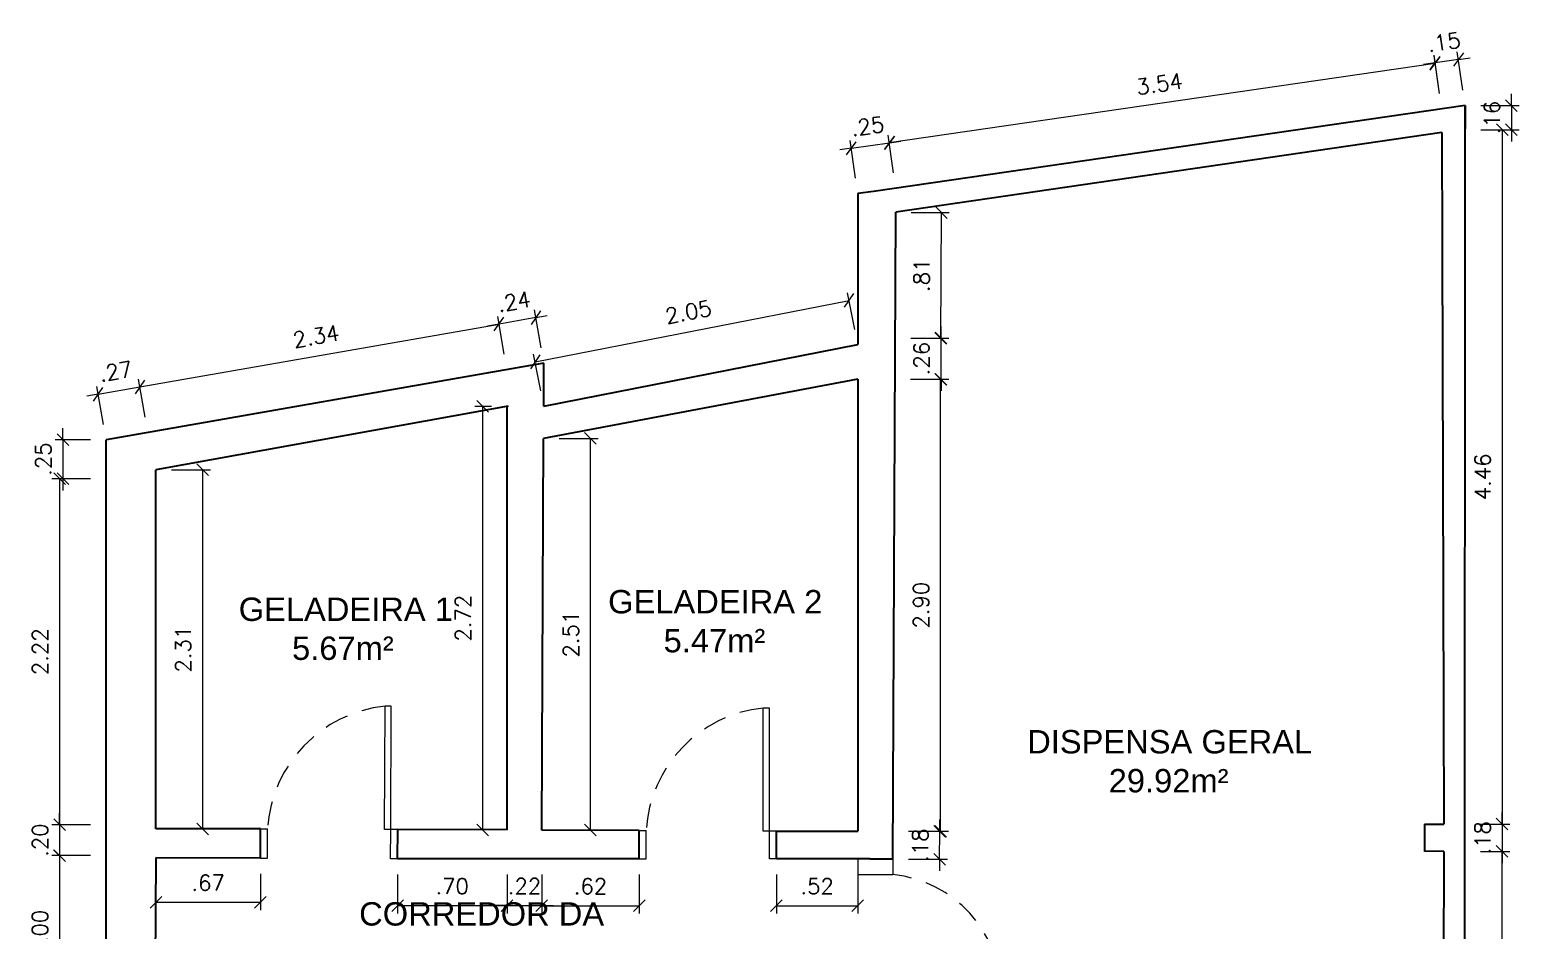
# Model space of a CAD drawing. Header units: centimetres. Extents: x 459.1 to 510, y 305.5 to 323.6.
# Drawn here: x 500.19 to 509.74, y 317.78 to 323.56 of the extents above; entities that cross this region are included whole.
import ezdxf

# ---------------------------------------------------------------- set-up
doc = ezdxf.new("R2010")
doc.units = ezdxf.units.CM
doc.header["$LTSCALE"] = 0.8
doc.linetypes.add('HIDDEN', pattern=[9.525, 6.35, -3.175])
for name, color, linetype, lineweight in [('ARQ-ALVENARIA', 1, 'Continuous', 30), ('ARQ-COTAS', 30, 'Continuous', 9), ('ARQ-ESQ-TRACEJADA', 2, 'HIDDEN', 9), ('ARQ-ESQUADRIA', 2, 'Continuous', 15), ('ARQ-TEXTO4', 4, 'Continuous', 30)]:
    doc.layers.add(name, color=color, linetype=linetype, lineweight=lineweight)
doc.styles.add('arial', font='arial.ttf')
doc.styles.add('Romans_Anot', font='romans.shx')
doc.dimstyles.new('Escala 1-50', dxfattribs={"dimscale": 0.5, "dimtxt": 0.2, "dimasz": 0.15, "dimexe": 0.1, "dimexo": 0.2, "dimgap": 0.15, "dimtad": 1, "dimzin": 4, "dimdsep": 46, "dimtxsty": 'Romans_Anot', "dimblk": 'OBLIQUE', "dimcen": 0.25, "dimclrd": 256, "dimclre": 256, "dimclrt": 2, "dimadec": 0, "dimazin": 0, "dimtfac": 1, "dimtix": 1, "dimtmove": 2, "dimatfit": 3, "dimfxl": 1, "dimtfillclr": 256, "dimlwd": -1, "dimlwe": -1, "dimarcsym": 0})

# ---------------------------------------------------------------- blocks, each defined once
blk = doc.blocks.new('_Oblique')
at = {"color": 0, "linetype": 'ByBlock', "lineweight": -2}
blk.add_line((-0.5, -0.5), (0.5, 0.5), dxfattribs=at)
blk = doc.blocks.new('*D103')
at = {"layer": 'ARQ-COTAS', "ltscale": 0.03, "transparency": 16777216}
for p, q in [((503.4316, 321.4245), (505.4461, 321.8186)), ((505.4824, 321.6331), (505.4365, 321.8676)), ((503.4679, 321.239), (503.422, 321.4736))]:
    blk.add_line(p, q, dxfattribs=at)
at = {"layer": 'Defpoints', "color": 0, "lineweight": 5, "ltscale": 0.03, "transparency": 16777216}
for p in [(505.4461, 321.8186), (505.5016, 321.5349), (503.4871, 321.1409)]:
    blk.add_point(p, dxfattribs=at)
at = {"layer": 'ARQ-COTAS', "ltscale": 0.03, "transparency": 16777216, "xscale": 0.075, "yscale": 0.075, "zscale": 0.075}
for p, rotation in [((505.4461, 321.8186), 11.06693407436805), ((503.4316, 321.4245), 191.0669340743681)]:
    blk.add_blockref('_Oblique', p, dxfattribs=dict(at, rotation=rotation))
at = {"layer": 'ARQ-COTAS', "color": 2, "ltscale": 0.03, "transparency": 16777216, "insert": (504.4149, 321.7442), "char_height": 0.1, "attachment_point": 5, "rotation": 11.06693, "style": 'Romans_Anot'}
blk.add_mtext('2.05', dxfattribs=at)
blk = doc.blocks.new('*D244')
at = {"layer": 'ARQ-COTAS', "ltscale": 0.03, "transparency": 16777216}
for p, q in [((509.6943, 323.0697), (509.6943, 323.1447)), ((509.4973, 323.0697), (509.7443, 323.0697)), ((509.6943, 323.0697), (509.6943, 322.9147)), ((509.4973, 322.9147), (509.7443, 322.9147)), ((509.6943, 322.9147), (509.6943, 322.8397))]:
    blk.add_line(p, q, dxfattribs=at)
at = {"layer": 'Defpoints', "color": 0, "lineweight": 5, "ltscale": 0.03, "transparency": 16777216}
for p in [(509.3973, 323.0697), (509.3973, 322.9147), (509.6943, 322.9147)]:
    blk.add_point(p, dxfattribs=at)
at = {"layer": 'ARQ-COTAS', "ltscale": 0.03, "transparency": 16777216, "xscale": 0.075, "yscale": 0.075, "zscale": 0.075}
for p, rotation in [((509.6943, 323.0697), 270), ((509.6943, 322.9147), 90)]:
    blk.add_blockref('_Oblique', p, dxfattribs=dict(at, rotation=rotation))
at = {"layer": 'ARQ-COTAS', "color": 2, "ltscale": 0.03, "transparency": 16777216, "insert": (509.5693, 322.9922), "char_height": 0.1, "attachment_point": 5, "rotation": 90, "style": 'Romans_Anot'}
blk.add_mtext('.16', dxfattribs=at)
blk = doc.blocks.new('*D247')
at = {"layer": 'ARQ-COTAS', "ltscale": 0.03, "transparency": 16777216}
for p, q in [((509.4958, 318.2825), (509.6843, 318.2824)), ((509.633, 314.1537), (509.6343, 318.2824)), ((509.4945, 314.1538), (509.683, 314.1537))]:
    blk.add_line(p, q, dxfattribs=at)
at = {"layer": 'Defpoints', "color": 0, "lineweight": 5, "ltscale": 0.03, "transparency": 16777216}
for p in [(509.3958, 318.2825), (509.6343, 318.2824), (509.3945, 314.1538)]:
    blk.add_point(p, dxfattribs=at)
at = {"layer": 'ARQ-COTAS', "ltscale": 0.03, "transparency": 16777216, "xscale": 0.075, "yscale": 0.075, "zscale": 0.075}
for p, rotation in [((509.6343, 318.2824), 89.98130791832868), ((509.633, 314.1537), 269.9813079183287)]:
    blk.add_blockref('_Oblique', p, dxfattribs=dict(at, rotation=rotation))
at = {"layer": 'ARQ-COTAS', "color": 2, "ltscale": 0.03, "transparency": 16777216, "insert": (509.5086, 316.2181), "char_height": 0.1, "attachment_point": 5, "rotation": 89.98131, "style": 'Romans_Anot'}
blk.add_mtext('4.13', dxfattribs=at)
blk = doc.blocks.new('*D249')
at = {"layer": 'ARQ-COTAS', "ltscale": 0.03, "transparency": 16777216}
for p, q in [((509.4959, 318.4579), (509.6844, 318.4578)), ((509.6344, 318.4578), (509.6343, 318.2824)), ((509.6344, 318.4578), (509.6344, 318.5328)), ((509.4958, 318.2825), (509.6843, 318.2824)), ((509.6343, 318.2824), (509.6343, 318.2074))]:
    blk.add_line(p, q, dxfattribs=at)
at = {"layer": 'Defpoints', "color": 0, "lineweight": 5, "ltscale": 0.03, "transparency": 16777216}
for p in [(509.3959, 318.4579), (509.3958, 318.2825), (509.6343, 318.2824)]:
    blk.add_point(p, dxfattribs=at)
at = {"layer": 'ARQ-COTAS', "ltscale": 0.03, "transparency": 16777216, "xscale": 0.075, "yscale": 0.075, "zscale": 0.075}
for p, rotation in [((509.6344, 318.4578), 269.981307918324), ((509.6343, 318.2824), 89.98130791832405)]:
    blk.add_blockref('_Oblique', p, dxfattribs=dict(at, rotation=rotation))
at = {"layer": 'ARQ-COTAS', "color": 2, "ltscale": 0.03, "transparency": 16777216, "insert": (509.5093, 318.3702), "char_height": 0.1, "attachment_point": 5, "rotation": 89.98131, "style": 'Romans_Anot'}
blk.add_mtext('.18', dxfattribs=at)
blk = doc.blocks.new('*D250')
at = {"layer": 'ARQ-COTAS', "ltscale": 0.03, "transparency": 16777216}
for p, q in [((509.4973, 322.9147), (509.6858, 322.9146)), ((509.6358, 322.9146), (509.6344, 318.4578)), ((509.4959, 318.4579), (509.6844, 318.4578))]:
    blk.add_line(p, q, dxfattribs=at)
at = {"layer": 'Defpoints', "color": 0, "lineweight": 5, "ltscale": 0.03, "transparency": 16777216}
for p in [(509.3973, 322.9147), (509.3959, 318.4579), (509.6344, 318.4578)]:
    blk.add_point(p, dxfattribs=at)
at = {"layer": 'ARQ-COTAS', "ltscale": 0.03, "transparency": 16777216, "xscale": 0.075, "yscale": 0.075, "zscale": 0.075}
for p, rotation in [((509.6358, 322.9146), 89.9813079183284), ((509.6344, 318.4578), 269.9813079183284)]:
    blk.add_blockref('_Oblique', p, dxfattribs=dict(at, rotation=rotation))
at = {"layer": 'ARQ-COTAS', "color": 2, "ltscale": 0.03, "transparency": 16777216, "insert": (509.5101, 320.6863), "char_height": 0.1, "attachment_point": 5, "rotation": 89.98131, "style": 'Romans_Anot'}
blk.add_mtext('4.46', dxfattribs=at)
blk = doc.blocks.new('*D251')
at = {"layer": 'ARQ-COTAS', "ltscale": 0.03, "transparency": 16777216}
for p, q in [((500.5805, 320.9241), (500.3523, 320.9241)), ((500.4023, 320.9241), (500.4023, 320.9991)), ((500.4023, 320.9241), (500.4023, 320.6747)), ((500.5805, 320.6747), (500.3523, 320.6747)), ((500.4023, 320.6747), (500.4023, 320.5997))]:
    blk.add_line(p, q, dxfattribs=at)
at = {"layer": 'Defpoints', "color": 0, "lineweight": 5, "ltscale": 0.03, "transparency": 16777216}
for p in [(500.6805, 320.9241), (500.4023, 320.6747), (500.6805, 320.6747)]:
    blk.add_point(p, dxfattribs=at)
at = {"layer": 'ARQ-COTAS', "ltscale": 0.03, "transparency": 16777216, "xscale": 0.075, "yscale": 0.075, "zscale": 0.075}
for p, rotation in [((500.4023, 320.9241), 270), ((500.4023, 320.6747), 90)]:
    blk.add_blockref('_Oblique', p, dxfattribs=dict(at, rotation=rotation))
at = {"layer": 'ARQ-COTAS', "color": 2, "ltscale": 0.03, "transparency": 16777216, "insert": (500.2773, 320.7994), "char_height": 0.1, "attachment_point": 5, "rotation": 90, "style": 'Romans_Anot'}
blk.add_mtext('.25', dxfattribs=at)
blk = doc.blocks.new('*D252')
at = {"layer": 'ARQ-COTAS', "ltscale": 0.03, "transparency": 16777216}
for p, q in [((500.5805, 320.6747), (500.3313, 320.6747)), ((500.3813, 320.6747), (500.3813, 318.4537)), ((500.5805, 318.4537), (500.3313, 318.4537))]:
    blk.add_line(p, q, dxfattribs=at)
at = {"layer": 'Defpoints', "color": 0, "lineweight": 5, "ltscale": 0.03, "transparency": 16777216}
for p in [(500.6805, 320.6747), (500.3813, 318.4537), (500.6805, 318.4537)]:
    blk.add_point(p, dxfattribs=at)
at = {"layer": 'ARQ-COTAS', "ltscale": 0.03, "transparency": 16777216, "xscale": 0.075, "yscale": 0.075, "zscale": 0.075}
for p, rotation in [((500.3813, 320.6747), 90), ((500.3813, 318.4537), 270)]:
    blk.add_blockref('_Oblique', p, dxfattribs=dict(at, rotation=rotation))
at = {"layer": 'ARQ-COTAS', "color": 2, "ltscale": 0.03, "transparency": 16777216, "insert": (500.2563, 319.5642), "char_height": 0.1, "attachment_point": 5, "rotation": 90, "style": 'Romans_Anot'}
blk.add_mtext('2.22', dxfattribs=at)
blk = doc.blocks.new('*D253')
at = {"layer": 'ARQ-COTAS', "ltscale": 0.03, "transparency": 16777216}
for p, q in [((500.5805, 318.4537), (500.3311, 318.4537)), ((500.3811, 318.4537), (500.3811, 318.5287)), ((500.3811, 318.4537), (500.3811, 318.2559)), ((500.5805, 318.2559), (500.3311, 318.2559)), ((500.3811, 318.2559), (500.3811, 318.1809))]:
    blk.add_line(p, q, dxfattribs=at)
at = {"layer": 'Defpoints', "color": 0, "lineweight": 5, "ltscale": 0.03, "transparency": 16777216}
for p in [(500.6805, 318.4537), (500.3811, 318.2559), (500.6805, 318.2559)]:
    blk.add_point(p, dxfattribs=at)
at = {"layer": 'ARQ-COTAS', "ltscale": 0.03, "transparency": 16777216, "xscale": 0.075, "yscale": 0.075, "zscale": 0.075}
for p, rotation in [((500.3811, 318.4537), 270), ((500.3811, 318.2559), 90)]:
    blk.add_blockref('_Oblique', p, dxfattribs=dict(at, rotation=rotation))
at = {"layer": 'ARQ-COTAS', "color": 2, "ltscale": 0.03, "transparency": 16777216, "insert": (500.2561, 318.3548), "char_height": 0.1, "attachment_point": 5, "rotation": 90, "style": 'Romans_Anot'}
blk.add_mtext('.20', dxfattribs=at)
blk = doc.blocks.new('*D255')
at = {"layer": 'ARQ-COTAS', "ltscale": 0.03, "transparency": 16777216}
for p, q in [((500.5805, 318.2559), (500.3308, 318.2559)), ((500.3808, 318.2559), (500.3808, 317.2607)), ((500.5805, 317.2607), (500.3308, 317.2607))]:
    blk.add_line(p, q, dxfattribs=at)
at = {"layer": 'Defpoints', "color": 0, "lineweight": 5, "ltscale": 0.03, "transparency": 16777216}
for p in [(500.6805, 318.2559), (500.3808, 317.2607), (500.6805, 317.2607)]:
    blk.add_point(p, dxfattribs=at)
at = {"layer": 'ARQ-COTAS', "ltscale": 0.03, "transparency": 16777216, "xscale": 0.075, "yscale": 0.075, "zscale": 0.075}
for p, rotation in [((500.3808, 318.2559), 90), ((500.3808, 317.2607), 270)]:
    blk.add_blockref('_Oblique', p, dxfattribs=dict(at, rotation=rotation))
at = {"layer": 'ARQ-COTAS', "color": 2, "ltscale": 0.03, "transparency": 16777216, "insert": (500.2558, 317.7583), "char_height": 0.1, "attachment_point": 5, "rotation": 90, "style": 'Romans_Anot'}
blk.add_mtext('1.00', dxfattribs=at)
blk = doc.blocks.new('*D352')
at = {"layer": 'ARQ-COTAS', "ltscale": 0.03, "transparency": 16777216}
for p, q in [((509.383, 323.1687), (509.3473, 323.414)), ((509.2051, 323.3428), (509.1309, 323.332)), ((509.2336, 323.147), (509.1979, 323.3923)), ((509.3545, 323.3645), (509.2051, 323.3428)), ((509.3545, 323.3645), (509.4287, 323.3753))]:
    blk.add_line(p, q, dxfattribs=at)
at = {"layer": 'Defpoints', "color": 0, "lineweight": 5, "ltscale": 0.03, "transparency": 16777216}
for p in [(509.2051, 323.3428), (509.248, 323.048), (509.3973, 323.0697)]:
    blk.add_point(p, dxfattribs=at)
at = {"layer": 'ARQ-COTAS', "ltscale": 0.03, "transparency": 16777216, "xscale": 0.075, "yscale": 0.075, "zscale": 0.075}
for p, rotation in [((509.2051, 323.3428), 8.270805247534375), ((509.3545, 323.3645), 188.2708052475344)]:
    blk.add_blockref('_Oblique', p, dxfattribs=dict(at, rotation=rotation))
at = {"layer": 'ARQ-COTAS', "color": 2, "ltscale": 0.03, "transparency": 16777216, "insert": (509.2618, 323.4774), "char_height": 0.1, "attachment_point": 5, "rotation": 8.27081, "style": 'Romans_Anot'}
blk.add_mtext('.15', dxfattribs=at)
blk = doc.blocks.new('*D353')
at = {"layer": 'ARQ-COTAS', "ltscale": 0.03, "transparency": 16777216}
for p, q in [((509.2057, 323.339), (505.7033, 322.8299)), ((509.2336, 323.147), (509.1985, 323.3885)), ((505.7312, 322.6378), (505.6961, 322.8794))]:
    blk.add_line(p, q, dxfattribs=at)
at = {"layer": 'Defpoints', "color": 0, "lineweight": 5, "ltscale": 0.03, "transparency": 16777216}
for p in [(509.248, 323.048), (505.7033, 322.8299), (505.7456, 322.5389)]:
    blk.add_point(p, dxfattribs=at)
at = {"layer": 'ARQ-COTAS', "ltscale": 0.03, "transparency": 16777216, "xscale": 0.075, "yscale": 0.075, "zscale": 0.075}
for p, rotation in [((509.2057, 323.339), 8.270805247525763), ((505.7033, 322.8299), 188.2708052475257)]:
    blk.add_blockref('_Oblique', p, dxfattribs=dict(at, rotation=rotation))
at = {"layer": 'ARQ-COTAS', "color": 2, "ltscale": 0.03, "transparency": 16777216, "insert": (507.4365, 323.2082), "char_height": 0.1, "attachment_point": 5, "rotation": 8.27081, "style": 'Romans_Anot'}
blk.add_mtext('3.54', dxfattribs=at)
blk = doc.blocks.new('*D354')
at = {"layer": 'ARQ-COTAS', "ltscale": 0.03, "transparency": 16777216}
for p, q in [((505.4875, 322.6032), (505.4532, 322.8448)), ((505.7315, 322.6379), (505.6972, 322.8795)), ((505.7042, 322.83), (505.7785, 322.8405)), ((505.4602, 322.7953), (505.386, 322.7847)), ((505.4602, 322.7953), (505.7042, 322.83))]:
    blk.add_line(p, q, dxfattribs=at)
at = {"layer": 'Defpoints', "color": 0, "lineweight": 5, "ltscale": 0.03, "transparency": 16777216}
for p in [(505.7042, 322.83), (505.5016, 322.5042), (505.7456, 322.5389)]:
    blk.add_point(p, dxfattribs=at)
at = {"layer": 'ARQ-COTAS', "ltscale": 0.03, "transparency": 16777216, "xscale": 0.075, "yscale": 0.075, "zscale": 0.075}
for p, rotation in [((505.4602, 322.7953), 8.086613503468163), ((505.7042, 322.83), 188.0866135034681)]:
    blk.add_blockref('_Oblique', p, dxfattribs=dict(at, rotation=rotation))
at = {"layer": 'ARQ-COTAS', "color": 2, "ltscale": 0.03, "transparency": 16777216, "insert": (505.5646, 322.9364), "char_height": 0.1, "attachment_point": 5, "rotation": 8.08661, "style": 'Romans_Anot'}
blk.add_mtext('.25', dxfattribs=at)
blk = doc.blocks.new('*D355')
at = {"layer": 'ARQ-COTAS', "ltscale": 0.03, "transparency": 16777216}
for p, q in [((503.2342, 321.4731), (503.1916, 321.7163)), ((503.4358, 321.7084), (503.2002, 321.6671)), ((503.4698, 321.5144), (503.4272, 321.7576)), ((503.4358, 321.7084), (503.5097, 321.7213)), ((503.2002, 321.6671), (503.1263, 321.6541))]:
    blk.add_line(p, q, dxfattribs=at)
at = {"layer": 'Defpoints', "color": 0, "lineweight": 5, "ltscale": 0.03, "transparency": 16777216}
for p in [(503.2002, 321.6671), (503.4871, 321.4159), (503.2514, 321.3746)]:
    blk.add_point(p, dxfattribs=at)
at = {"layer": 'ARQ-COTAS', "ltscale": 0.03, "transparency": 16777216, "xscale": 0.075, "yscale": 0.075, "zscale": 0.075}
for p, rotation in [((503.2002, 321.6671), 9.938119561839702), ((503.4358, 321.7084), 189.9381195618397)]:
    blk.add_blockref('_Oblique', p, dxfattribs=dict(at, rotation=rotation))
at = {"layer": 'ARQ-COTAS', "color": 2, "ltscale": 0.03, "transparency": 16777216, "insert": (503.2964, 321.8109), "char_height": 0.1, "attachment_point": 5, "rotation": 9.93812, "style": 'Romans_Anot'}
blk.add_mtext('.24', dxfattribs=at)
blk = doc.blocks.new('*D357')
at = {"layer": 'ARQ-COTAS', "ltscale": 0.03, "transparency": 16777216}
for p, q in [((503.2342, 321.4731), (503.1916, 321.7163)), ((500.8965, 321.2635), (503.2002, 321.6671)), ((500.9305, 321.0695), (500.8879, 321.3127))]:
    blk.add_line(p, q, dxfattribs=at)
at = {"layer": 'Defpoints', "color": 0, "lineweight": 5, "ltscale": 0.03, "transparency": 16777216}
for p in [(503.2002, 321.6671), (503.2514, 321.3746), (500.9478, 320.971)]:
    blk.add_point(p, dxfattribs=at)
at = {"layer": 'ARQ-COTAS', "ltscale": 0.03, "transparency": 16777216, "xscale": 0.075, "yscale": 0.075, "zscale": 0.075}
for p, rotation in [((503.2002, 321.6671), 9.938119561856164), ((500.8965, 321.2635), 189.9381195618562)]:
    blk.add_blockref('_Oblique', p, dxfattribs=dict(at, rotation=rotation))
at = {"layer": 'ARQ-COTAS', "color": 2, "ltscale": 0.03, "transparency": 16777216, "insert": (502.0268, 321.5884), "char_height": 0.1, "attachment_point": 5, "rotation": 9.93812, "style": 'Romans_Anot'}
blk.add_mtext('2.34', dxfattribs=at)
blk = doc.blocks.new('*D358')
at = {"layer": 'ARQ-COTAS', "ltscale": 0.03, "transparency": 16777216}
for p, q in [((500.9305, 321.0695), (500.8879, 321.3127)), ((500.6292, 321.2166), (500.5554, 321.2037)), ((500.6632, 321.0226), (500.6206, 321.2659)), ((500.6292, 321.2166), (500.8965, 321.2635)), ((500.8965, 321.2635), (500.9704, 321.2764))]:
    blk.add_line(p, q, dxfattribs=at)
at = {"layer": 'Defpoints', "color": 0, "lineweight": 5, "ltscale": 0.03, "transparency": 16777216}
for p in [(500.8965, 321.2635), (500.6805, 320.9241), (500.9478, 320.971)]:
    blk.add_point(p, dxfattribs=at)
at = {"layer": 'ARQ-COTAS', "ltscale": 0.03, "transparency": 16777216, "xscale": 0.075, "yscale": 0.075, "zscale": 0.075}
for p, rotation in [((500.8965, 321.2635), 189.9381195618508), ((500.6292, 321.2166), 9.93811956185078)]:
    blk.add_blockref('_Oblique', p, dxfattribs=dict(at, rotation=rotation))
at = {"layer": 'ARQ-COTAS', "color": 2, "ltscale": 0.03, "transparency": 16777216, "insert": (500.7413, 321.3632), "char_height": 0.1, "attachment_point": 5, "rotation": 9.93812, "style": 'Romans_Anot'}
blk.add_mtext('.27', dxfattribs=at)
blk = doc.blocks.new('*D362')
at = {"layer": 'ARQ-COTAS', "ltscale": 0.03, "transparency": 16777216}
for p, q in [((506.0274, 318.4112), (506.0277, 318.4862)), ((505.8274, 318.4121), (506.0774, 318.411)), ((506.0266, 318.2321), (506.0274, 318.4112)), ((505.8266, 318.233), (506.0766, 318.2319)), ((506.0266, 318.2321), (506.0262, 318.1571))]:
    blk.add_line(p, q, dxfattribs=at)
at = {"layer": 'Defpoints', "color": 0, "lineweight": 5, "ltscale": 0.03, "transparency": 16777216}
for p in [(505.7274, 318.4125), (506.0274, 318.4112), (505.7266, 318.2334)]:
    blk.add_point(p, dxfattribs=at)
at = {"layer": 'ARQ-COTAS', "ltscale": 0.03, "transparency": 16777216, "xscale": 0.075, "yscale": 0.075, "zscale": 0.075}
for p, rotation in [((506.0274, 318.4112), 269.7472210900064), ((506.0266, 318.2321), 89.74722109000642)]:
    blk.add_blockref('_Oblique', p, dxfattribs=dict(at, rotation=rotation))
at = {"layer": 'ARQ-COTAS', "color": 2, "ltscale": 0.03, "transparency": 16777216, "insert": (505.902, 318.3222), "char_height": 0.1, "attachment_point": 5, "rotation": 89.74722, "style": 'Romans_Anot'}
blk.add_mtext('.18', dxfattribs=at)
blk = doc.blocks.new('*D363')
at = {"layer": 'ARQ-COTAS', "ltscale": 0.03, "transparency": 16777216}
for p, q in [((505.8402, 321.3129), (506.0825, 321.3129)), ((506.0325, 318.412), (506.0325, 321.3129)), ((505.8274, 318.412), (506.0825, 318.412))]:
    blk.add_line(p, q, dxfattribs=at)
at = {"layer": 'Defpoints', "color": 0, "lineweight": 5, "ltscale": 0.03, "transparency": 16777216}
for p in [(505.7402, 321.3129), (506.0325, 321.3129), (505.7274, 318.412)]:
    blk.add_point(p, dxfattribs=at)
at = {"layer": 'ARQ-COTAS', "ltscale": 0.03, "transparency": 16777216, "xscale": 0.075, "yscale": 0.075, "zscale": 0.075}
for p, rotation in [((506.0325, 321.3129), 90), ((506.0325, 318.412), 270)]:
    blk.add_blockref('_Oblique', p, dxfattribs=dict(at, rotation=rotation))
at = {"layer": 'ARQ-COTAS', "color": 2, "ltscale": 0.03, "transparency": 16777216, "insert": (505.9075, 319.8625), "char_height": 0.1, "attachment_point": 5, "rotation": 90, "style": 'Romans_Anot'}
blk.add_mtext('2.90', dxfattribs=at)
blk = doc.blocks.new('*D364')
at = {"layer": 'ARQ-COTAS', "ltscale": 0.03, "transparency": 16777216}
for p, q in [((506.0354, 321.5771), (506.0354, 321.6521)), ((505.8413, 321.5771), (506.0854, 321.5771)), ((506.0354, 321.3129), (506.0354, 321.5771)), ((505.8402, 321.3129), (506.0854, 321.3129)), ((506.0354, 321.3129), (506.0354, 321.2379))]:
    blk.add_line(p, q, dxfattribs=at)
at = {"layer": 'Defpoints', "color": 0, "lineweight": 5, "ltscale": 0.03, "transparency": 16777216}
for p in [(505.7413, 321.5771), (506.0354, 321.5771), (505.7402, 321.3129)]:
    blk.add_point(p, dxfattribs=at)
at = {"layer": 'ARQ-COTAS', "ltscale": 0.03, "transparency": 16777216, "xscale": 0.075, "yscale": 0.075, "zscale": 0.075}
for p, rotation in [((506.0354, 321.5771), 270), ((506.0354, 321.3129), 90)]:
    blk.add_blockref('_Oblique', p, dxfattribs=dict(at, rotation=rotation))
at = {"layer": 'ARQ-COTAS', "color": 2, "ltscale": 0.03, "transparency": 16777216, "insert": (505.9104, 321.445), "char_height": 0.1, "attachment_point": 5, "rotation": 90, "style": 'Romans_Anot'}
blk.add_mtext('.26', dxfattribs=at)
blk = doc.blocks.new('*D365')
at = {"layer": 'ARQ-COTAS', "ltscale": 0.03, "transparency": 16777216}
for p, q in [((505.8449, 322.384), (506.0877, 322.383)), ((506.0341, 321.5758), (506.0377, 322.3832)), ((505.8413, 321.5766), (506.0841, 321.5756))]:
    blk.add_line(p, q, dxfattribs=at)
at = {"layer": 'Defpoints', "color": 0, "lineweight": 5, "ltscale": 0.03, "transparency": 16777216}
for p in [(505.7449, 322.3845), (506.0377, 322.3832), (505.7413, 321.5771)]:
    blk.add_point(p, dxfattribs=at)
at = {"layer": 'ARQ-COTAS', "ltscale": 0.03, "transparency": 16777216, "xscale": 0.075, "yscale": 0.075, "zscale": 0.075}
for p, rotation in [((506.0377, 322.3832), 89.7472210899973), ((506.0341, 321.5758), 269.7472210899973)]:
    blk.add_blockref('_Oblique', p, dxfattribs=dict(at, rotation=rotation))
at = {"layer": 'ARQ-COTAS', "color": 2, "ltscale": 0.03, "transparency": 16777216, "insert": (505.9109, 321.98), "char_height": 0.1, "attachment_point": 5, "rotation": 89.74722, "style": 'Romans_Anot'}
blk.add_mtext('.81', dxfattribs=at)
blk = doc.blocks.new('*D367')
at = {"layer": 'ARQ-COTAS', "ltscale": 0.03, "transparency": 16777216}
for p, q in [((503.5861, 320.9335), (503.8361, 320.9335)), ((503.7861, 318.4195), (503.7861, 320.9335)), ((503.5744, 318.4195), (503.8361, 318.4195))]:
    blk.add_line(p, q, dxfattribs=at)
at = {"layer": 'Defpoints', "color": 0, "lineweight": 5, "ltscale": 0.03, "transparency": 16777216}
for p in [(503.4861, 320.9335), (503.7861, 320.9335), (503.4744, 318.4195)]:
    blk.add_point(p, dxfattribs=at)
at = {"layer": 'ARQ-COTAS', "ltscale": 0.03, "transparency": 16777216, "xscale": 0.075, "yscale": 0.075, "zscale": 0.075}
for p, rotation in [((503.7861, 320.9335), 90), ((503.7861, 318.4195), 270)]:
    blk.add_blockref('_Oblique', p, dxfattribs=dict(at, rotation=rotation))
at = {"layer": 'ARQ-COTAS', "color": 2, "ltscale": 0.03, "transparency": 16777216, "insert": (503.6611, 319.6765), "char_height": 0.1, "attachment_point": 5, "rotation": 90, "style": 'Romans_Anot'}
blk.add_mtext('2.51', dxfattribs=at)
blk = doc.blocks.new('*D368')
at = {"layer": 'ARQ-COTAS', "ltscale": 0.03, "transparency": 16777216}
for p, q in [((503.1514, 321.1382), (503.0443, 321.1382)), ((503.0943, 321.1382), (503.0943, 318.4205)), ((503.1514, 318.4205), (503.0443, 318.4205))]:
    blk.add_line(p, q, dxfattribs=at)
at = {"layer": 'Defpoints', "color": 0, "lineweight": 5, "ltscale": 0.03, "transparency": 16777216}
for p in [(503.2514, 321.1382), (503.0943, 318.4205), (503.2514, 318.4205)]:
    blk.add_point(p, dxfattribs=at)
at = {"layer": 'ARQ-COTAS', "ltscale": 0.03, "transparency": 16777216, "xscale": 0.075, "yscale": 0.075, "zscale": 0.075}
for p, rotation in [((503.0943, 321.1382), 90), ((503.0943, 318.4205), 270)]:
    blk.add_blockref('_Oblique', p, dxfattribs=dict(at, rotation=rotation))
at = {"layer": 'ARQ-COTAS', "color": 2, "ltscale": 0.03, "transparency": 16777216, "insert": (502.9693, 319.7794), "char_height": 0.1, "attachment_point": 5, "rotation": 90, "style": 'Romans_Anot'}
blk.add_mtext('2.72', dxfattribs=at)
blk = doc.blocks.new('*D369')
at = {"layer": 'ARQ-COTAS', "ltscale": 0.03, "transparency": 16777216}
for p, q in [((501.0991, 320.7321), (501.3491, 320.7321)), ((501.2991, 320.7321), (501.2991, 318.4271)), ((501.0991, 318.4271), (501.3491, 318.4271))]:
    blk.add_line(p, q, dxfattribs=at)
at = {"layer": 'Defpoints', "color": 0, "lineweight": 5, "ltscale": 0.03, "transparency": 16777216}
for p in [(500.9991, 320.7321), (500.9991, 318.4271), (501.2991, 318.4271)]:
    blk.add_point(p, dxfattribs=at)
at = {"layer": 'ARQ-COTAS', "ltscale": 0.03, "transparency": 16777216, "xscale": 0.075, "yscale": 0.075, "zscale": 0.075}
for p, rotation in [((501.2991, 320.7321), 90), ((501.2991, 318.4271), 270)]:
    blk.add_blockref('_Oblique', p, dxfattribs=dict(at, rotation=rotation))
at = {"layer": 'ARQ-COTAS', "color": 2, "ltscale": 0.03, "transparency": 16777216, "insert": (501.1741, 319.5796), "char_height": 0.1, "attachment_point": 5, "rotation": 90, "style": 'Romans_Anot'}
blk.add_mtext('2.31', dxfattribs=at)
blk = doc.blocks.new('*D370')
at = {"layer": 'ARQ-COTAS', "ltscale": 0.03, "transparency": 16777216}
for p, q in [((500.9993, 318.1412), (500.9993, 317.9059)), ((501.6694, 318.1381), (501.6694, 317.9059)), ((500.9993, 317.9559), (501.6694, 317.9559))]:
    blk.add_line(p, q, dxfattribs=at)
at = {"layer": 'Defpoints', "color": 0, "lineweight": 5, "ltscale": 0.03, "transparency": 16777216}
for p in [(500.9993, 318.2412), (501.6694, 318.2381), (501.6694, 317.9559)]:
    blk.add_point(p, dxfattribs=at)
at = {"layer": 'ARQ-COTAS', "ltscale": 0.03, "transparency": 16777216, "xscale": 0.075, "yscale": 0.075, "zscale": 0.075, "rotation": 180}
blk.add_blockref('_Oblique', (500.9993, 317.9559), dxfattribs=at)
at = {"layer": 'ARQ-COTAS', "ltscale": 0.03, "transparency": 16777216, "xscale": 0.075, "yscale": 0.075, "zscale": 0.075}
blk.add_blockref('_Oblique', (501.6694, 317.9559), dxfattribs=at)
at = {"layer": 'ARQ-COTAS', "color": 2, "ltscale": 0.03, "transparency": 16777216, "insert": (501.3344, 318.0809), "char_height": 0.1, "attachment_point": 5, "style": 'Romans_Anot'}
blk.add_mtext('.67', dxfattribs=at)
blk = doc.blocks.new('*D371')
at = {"layer": 'ARQ-COTAS', "ltscale": 0.03, "transparency": 16777216}
for p, q in [((502.5494, 318.134), (502.5494, 317.8841)), ((503.2514, 318.134), (503.2514, 317.8841)), ((502.5494, 317.9341), (503.2514, 317.9341))]:
    blk.add_line(p, q, dxfattribs=at)
at = {"layer": 'Defpoints', "color": 0, "lineweight": 5, "ltscale": 0.03, "transparency": 16777216}
for p in [(502.5494, 318.234), (503.2514, 318.234), (503.2514, 317.9341)]:
    blk.add_point(p, dxfattribs=at)
at = {"layer": 'ARQ-COTAS', "ltscale": 0.03, "transparency": 16777216, "xscale": 0.075, "yscale": 0.075, "zscale": 0.075, "rotation": 180}
blk.add_blockref('_Oblique', (502.5494, 317.9341), dxfattribs=at)
at = {"layer": 'ARQ-COTAS', "ltscale": 0.03, "transparency": 16777216, "xscale": 0.075, "yscale": 0.075, "zscale": 0.075}
blk.add_blockref('_Oblique', (503.2514, 317.9341), dxfattribs=at)
at = {"layer": 'ARQ-COTAS', "color": 2, "ltscale": 0.03, "transparency": 16777216, "insert": (502.9004, 318.0591), "char_height": 0.1, "attachment_point": 5, "style": 'Romans_Anot'}
blk.add_mtext('.70', dxfattribs=at)
blk = doc.blocks.new('*D373')
at = {"layer": 'ARQ-COTAS', "ltscale": 0.03, "transparency": 16777216}
for p, q in [((503.2514, 318.134), (503.2514, 317.8848)), ((503.4744, 318.134), (503.4744, 317.8848)), ((503.2514, 317.9348), (503.1764, 317.9348)), ((503.2514, 317.9348), (503.4744, 317.9348)), ((503.4744, 317.9348), (503.5494, 317.9348))]:
    blk.add_line(p, q, dxfattribs=at)
at = {"layer": 'Defpoints', "color": 0, "lineweight": 5, "ltscale": 0.03, "transparency": 16777216}
for p in [(503.2514, 318.234), (503.4744, 318.234), (503.4744, 317.9348)]:
    blk.add_point(p, dxfattribs=at)
at = {"layer": 'ARQ-COTAS', "ltscale": 0.03, "transparency": 16777216, "xscale": 0.075, "yscale": 0.075, "zscale": 0.075}
blk.add_blockref('_Oblique', (503.2514, 317.9348), dxfattribs=at)
at = {"layer": 'ARQ-COTAS', "ltscale": 0.03, "transparency": 16777216, "xscale": 0.075, "yscale": 0.075, "zscale": 0.075, "rotation": 180}
blk.add_blockref('_Oblique', (503.4744, 317.9348), dxfattribs=at)
at = {"layer": 'ARQ-COTAS', "color": 2, "ltscale": 0.03, "transparency": 16777216, "insert": (503.3629, 318.0598), "char_height": 0.1, "attachment_point": 5, "style": 'Romans_Anot'}
blk.add_mtext('.22', dxfattribs=at)
blk = doc.blocks.new('*D374')
at = {"layer": 'ARQ-COTAS', "ltscale": 0.03, "transparency": 16777216}
for p, q in [((503.4744, 318.134), (503.4744, 317.8836)), ((504.0994, 318.134), (504.0994, 317.8836)), ((503.4744, 317.9336), (504.0994, 317.9336))]:
    blk.add_line(p, q, dxfattribs=at)
at = {"layer": 'Defpoints', "color": 0, "lineweight": 5, "ltscale": 0.03, "transparency": 16777216}
for p in [(503.4744, 318.234), (504.0994, 318.234), (504.0994, 317.9336)]:
    blk.add_point(p, dxfattribs=at)
at = {"layer": 'ARQ-COTAS', "ltscale": 0.03, "transparency": 16777216, "xscale": 0.075, "yscale": 0.075, "zscale": 0.075, "rotation": 180}
blk.add_blockref('_Oblique', (503.4744, 317.9336), dxfattribs=at)
at = {"layer": 'ARQ-COTAS', "ltscale": 0.03, "transparency": 16777216, "xscale": 0.075, "yscale": 0.075, "zscale": 0.075}
blk.add_blockref('_Oblique', (504.0994, 317.9336), dxfattribs=at)
at = {"layer": 'ARQ-COTAS', "color": 2, "ltscale": 0.03, "transparency": 16777216, "insert": (503.7869, 318.0586), "char_height": 0.1, "attachment_point": 5, "style": 'Romans_Anot'}
blk.add_mtext('.62', dxfattribs=at)
blk = doc.blocks.new('*D375')
at = {"layer": 'ARQ-COTAS', "ltscale": 0.03, "transparency": 16777216}
for p, q in [((504.9794, 318.134), (504.9794, 317.884)), ((505.5016, 318.134), (505.5016, 317.884)), ((504.9794, 317.934), (505.5016, 317.934))]:
    blk.add_line(p, q, dxfattribs=at)
at = {"layer": 'Defpoints', "color": 0, "lineweight": 5, "ltscale": 0.03, "transparency": 16777216}
for p in [(504.9794, 318.234), (505.5016, 318.234), (505.5016, 317.934)]:
    blk.add_point(p, dxfattribs=at)
at = {"layer": 'ARQ-COTAS', "ltscale": 0.03, "transparency": 16777216, "xscale": 0.075, "yscale": 0.075, "zscale": 0.075, "rotation": 180}
blk.add_blockref('_Oblique', (504.9794, 317.934), dxfattribs=at)
at = {"layer": 'ARQ-COTAS', "ltscale": 0.03, "transparency": 16777216, "xscale": 0.075, "yscale": 0.075, "zscale": 0.075}
blk.add_blockref('_Oblique', (505.5016, 317.934), dxfattribs=at)
at = {"layer": 'ARQ-COTAS', "color": 2, "ltscale": 0.03, "transparency": 16777216, "insert": (505.2405, 318.059), "char_height": 0.1, "attachment_point": 5, "style": 'Romans_Anot'}
blk.add_mtext('.52', dxfattribs=at)

msp = doc.modelspace()

# ---------------------------------------------------------------- linework, layer by layer
at = {"layer": 'ARQ-ALVENARIA'}
for p, q in [((509.3973, 323.0697), (505.6019, 322.518)), ((509.3973, 322.9147), (509.3973, 323.0697)), ((509.3973, 323.0697), (509.3973, 322.9197)), ((509.3973, 323.0697), (509.3973, 322.9197)), ((509.2484, 322.8969), (505.7449, 322.3845)), ((509.2484, 322.8969), (509.2613, 318.4579)), ((509.3945, 314.1538), (509.3973, 322.9147)), ((505.6019, 322.518), (505.5016, 322.5042)), ((505.5016, 322.5042), (505.5016, 321.5349)), ((505.7266, 318.2334), (505.7449, 322.3845)), ((503.4871, 321.1409), (505.5016, 321.5349)), ((503.4871, 321.4159), (500.6805, 320.9241)), ((503.4871, 321.1409), (503.4871, 321.4159)), ((505.5016, 321.3129), (503.4861, 320.9335)), ((505.5016, 321.3129), (505.5016, 318.4125)), ((503.259, 321.1395), (500.9991, 320.7321)), ((503.2514, 318.4205), (503.2514, 321.1382)), ((500.6805, 317.1617), (500.6805, 320.9241)), ((503.4744, 318.4195), (503.4861, 320.9335)), ((500.9991, 318.4271), (500.9991, 320.7321)), ((509.1363, 318.4579), (509.1358, 318.2827)), ((509.1363, 318.4579), (509.2613, 318.4579)), ((509.2613, 318.4579), (509.2613, 318.4579)), ((501.6703, 318.4279), (500.9991, 318.4271)), ((501.6694, 318.2381), (501.6703, 318.4279)), ((502.5494, 318.234), (502.5503, 318.4238)), ((503.2514, 318.4205), (502.5503, 318.4238)), ((504.0994, 318.4166), (503.4744, 318.4195)), ((504.0994, 318.234), (504.0994, 318.4166)), ((504.9794, 318.234), (504.9803, 318.4125)), ((504.9803, 318.4125), (505.5016, 318.4125)), ((509.2613, 318.2825), (509.1363, 318.2829)), ((509.2608, 318.2825), (509.2537, 314.1541)), ((500.9993, 318.2412), (500.9936, 317.2589)), ((501.6694, 318.2381), (500.9993, 318.2412)), ((504.0994, 318.234), (502.5494, 318.234)), ((505.5794, 318.234), (504.9794, 318.234)), ((505.7266, 318.2334), (505.5016, 318.234)), ((505.5794, 318.234), (505.7266, 318.2334))]:
    msp.add_line(p, q, dxfattribs=at)
at = {"layer": 'ARQ-ESQ-TRACEJADA', "ltscale": 0.03}
for centre, radius, start, end in [((502.5556, 318.3766), 0.8419, 95.8837, 176.50325), ((504.9789, 318.371), 0.8357, 95.79816, 176.86918), ((505.652, 317.3691), 0.768, 0.02052, 84.42768)]:
    msp.add_arc(centre, radius, start, end, dxfattribs=at)
at = {"layer": 'ARQ-ESQUADRIA'}
for p, q in [((502.4653, 318.424), (502.4693, 319.2142)), ((502.5088, 319.214), (502.4693, 319.214)), ((502.5053, 318.424), (502.5088, 319.214)), ((504.9344, 319.2025), (504.8944, 319.2024)), ((504.8953, 318.4125), (504.8944, 319.2024)), ((504.9344, 318.4125), (504.9344, 319.2025)), ((501.6703, 318.4279), (501.7153, 318.4279)), ((501.7144, 318.2381), (501.7153, 318.4279)), ((502.5053, 318.424), (502.4653, 318.424)), ((502.5044, 318.234), (502.5053, 318.424)), ((502.5503, 318.4238), (502.5053, 318.424)), ((504.0994, 318.4166), (504.1444, 318.4166)), ((504.1444, 318.234), (504.1444, 318.4166)), ((504.9353, 318.4125), (504.8953, 318.4125)), ((504.9344, 318.234), (504.9344, 318.4125)), ((504.9803, 318.4125), (504.9353, 318.4125)), ((501.6694, 318.2381), (501.7144, 318.2381)), ((502.5494, 318.234), (502.5044, 318.234)), ((504.0994, 318.234), (504.1444, 318.234)), ((504.9794, 318.234), (504.9344, 318.234)), ((505.5016, 318.234), (505.5016, 318.1508)), ((505.5016, 318.234), (505.5016, 318.134)), ((505.7266, 318.2334), (505.7266, 318.1437)), ((505.7266, 318.2334), (505.7266, 318.1334)), ((505.5016, 318.1508), (505.5016, 318.1437)), ((505.5016, 318.134), (505.7266, 318.1334))]:
    msp.add_line(p, q, dxfattribs=at)

# ---------------------------------------------------------------- texts
at = {"layer": 'ARQ-TEXTO4', "ltscale": 0.03, "char_height": 0.15, "attachment_point": 1, "style": 'arial'}
for s, insert in [('\\pi0.63259,t1.68259;GELADEIRA 1\\P\\pi0.9749,t2.0249;5.67m²', (500.8977, 319.9115)), ('\\pi0.61888,t1.66888;GELADEIRA 2\\P\\pi0.9749,t2.0249;5.47m²', (503.281, 319.9601)), ('\\pi0.39255,t1.44255;DISPENSA GERAL\\P\\pi0.91535,t1.96535;29.92m²', (506.1957, 319.0612)), ('\\pi0.51411,t1.56411;CORREDOR DA \\P\\pi0.70058,t1.75058;GELADEIRA\\P\\pi0.97188,t2.02188;4.46m²', (501.7889, 317.9564))]:
    msp.add_mtext_dynamic_manual_height_columns(s, width=2.589806, gutter_width=39.7083, heights=[0], dxfattribs=dict(at, insert=insert))

# ---------------------------------------------------------------- dimensions: what is measured, and where the dimension line sits
at = {"layer": 'ARQ-COTAS', "ltscale": 0.03}
for p1, p2, distance, picture, middle in [((509.3973, 323.0697), (509.248, 323.048), -0.2979, '*D352', (509.2618, 323.4774)), ((509.248, 323.048), (505.7456, 322.5389), -0.2941, '*D353', (507.4365, 323.2082)), ((505.5016, 322.5042), (505.7456, 322.5389), 0.294, '*D354', (505.5646, 322.9364)), ((509.3973, 322.9147), (509.3959, 318.4579), 0.2385, '*D250', (509.5101, 320.6863)), ((505.7413, 321.5771), (505.7449, 322.3845), -0.2928, '*D365', (505.9109, 321.98)), ((503.4871, 321.4159), (503.2514, 321.3746), -0.2969, '*D355', (503.2964, 321.8109)), ((503.4871, 321.1409), (505.5016, 321.5349), 0.289, '*D103', (504.4149, 321.7442)), ((500.9478, 320.971), (503.2514, 321.3746), 0.2969, '*D357', (502.0268, 321.5884)), ((500.6805, 320.9241), (500.9478, 320.971), 0.2969, '*D358', (500.7413, 321.3632)), ((505.7266, 318.2334), (505.7274, 318.4125), -0.3, '*D362', (505.902, 318.3222)), ((509.3959, 318.4579), (509.3958, 318.2825), 0.2385, '*D249', (509.5093, 318.3702)), ((509.3945, 314.1538), (509.3958, 318.2825), -0.2385, '*D247', (509.5086, 316.2181))]:
    dim = msp.add_aligned_dim(p1=p1, p2=p2, distance=distance, dimstyle='Escala 1-50', dxfattribs=at)
    dim.commit()
    dim.dimension.update_dxf_attribs({"geometry": picture, "text_midpoint": middle})
for base, p1, p2, picture, middle in [((509.6943284843, 322.9147093502), (509.3973436362, 323.0697093502), (509.3973436362, 322.9147093502), '*D244', (509.5693284843, 322.9922093502)), ((506.0354, 321.5771), (505.7402, 321.3129), (505.7413, 321.5771), '*D364', (505.9104, 321.445)), ((506.0325, 321.3129), (505.7274, 318.412), (505.7402, 321.3129), '*D363', (505.9075, 319.8625)), ((503.0943, 318.4205), (503.2514, 321.1382), (503.2514, 318.4205), '*D368', (502.9693, 319.7794)), ((500.4023, 320.6747), (500.6805, 320.9241), (500.6805, 320.6747), '*D251', (500.2773, 320.7994)), ((503.7861, 320.9335), (503.4744, 318.4195), (503.4861, 320.9335), '*D367', (503.6611, 319.6765)), ((501.2990827561, 318.4271400755), (500.9990829361, 320.7321400755), (500.9990829361, 318.4271400755), '*D369', (501.1740827561, 319.5796400755)), ((500.3813, 318.4537), (500.6805, 320.6747), (500.6805, 318.4537), '*D252', (500.2563, 319.5642)), ((500.3811, 318.2559), (500.6805, 318.4537), (500.6805, 318.2559), '*D253', (500.2561, 318.3548)), ((500.3808, 317.2607), (500.6805, 318.2559), (500.6805, 317.2607), '*D255', (500.2558, 317.7583))]:
    dim = msp.add_linear_dim(base=base, p1=p1, p2=p2, angle=90, dimstyle='Escala 1-50', dxfattribs=at)
    dim.commit()
    dim.dimension.update_dxf_attribs({"geometry": picture, "text_midpoint": middle})
for base, p1, p2, picture, middle in [((501.6694, 317.9559), (500.9993, 318.2412), (501.6694, 318.2381), '*D370', (501.3344, 318.0809)), ((503.2514, 317.9341), (502.5494, 318.234), (503.2514, 318.234), '*D371', (502.9004, 318.0591)), ((503.4744, 317.9348), (503.2514, 318.234), (503.4744, 318.234), '*D373', (503.3629, 318.0598)), ((504.099437, 317.933563), (503.474444, 318.234046), (504.099437, 318.234046), '*D374', (503.78694, 318.058563)), ((505.5016, 317.934), (504.9794, 318.234), (505.5016, 318.234), '*D375', (505.2405, 318.059))]:
    dim = msp.add_linear_dim(base=base, p1=p1, p2=p2, dimstyle='Escala 1-50', dxfattribs=at)
    dim.commit()
    dim.dimension.update_dxf_attribs({"geometry": picture, "text_midpoint": middle})

doc.saveas('drawing.dxf')
